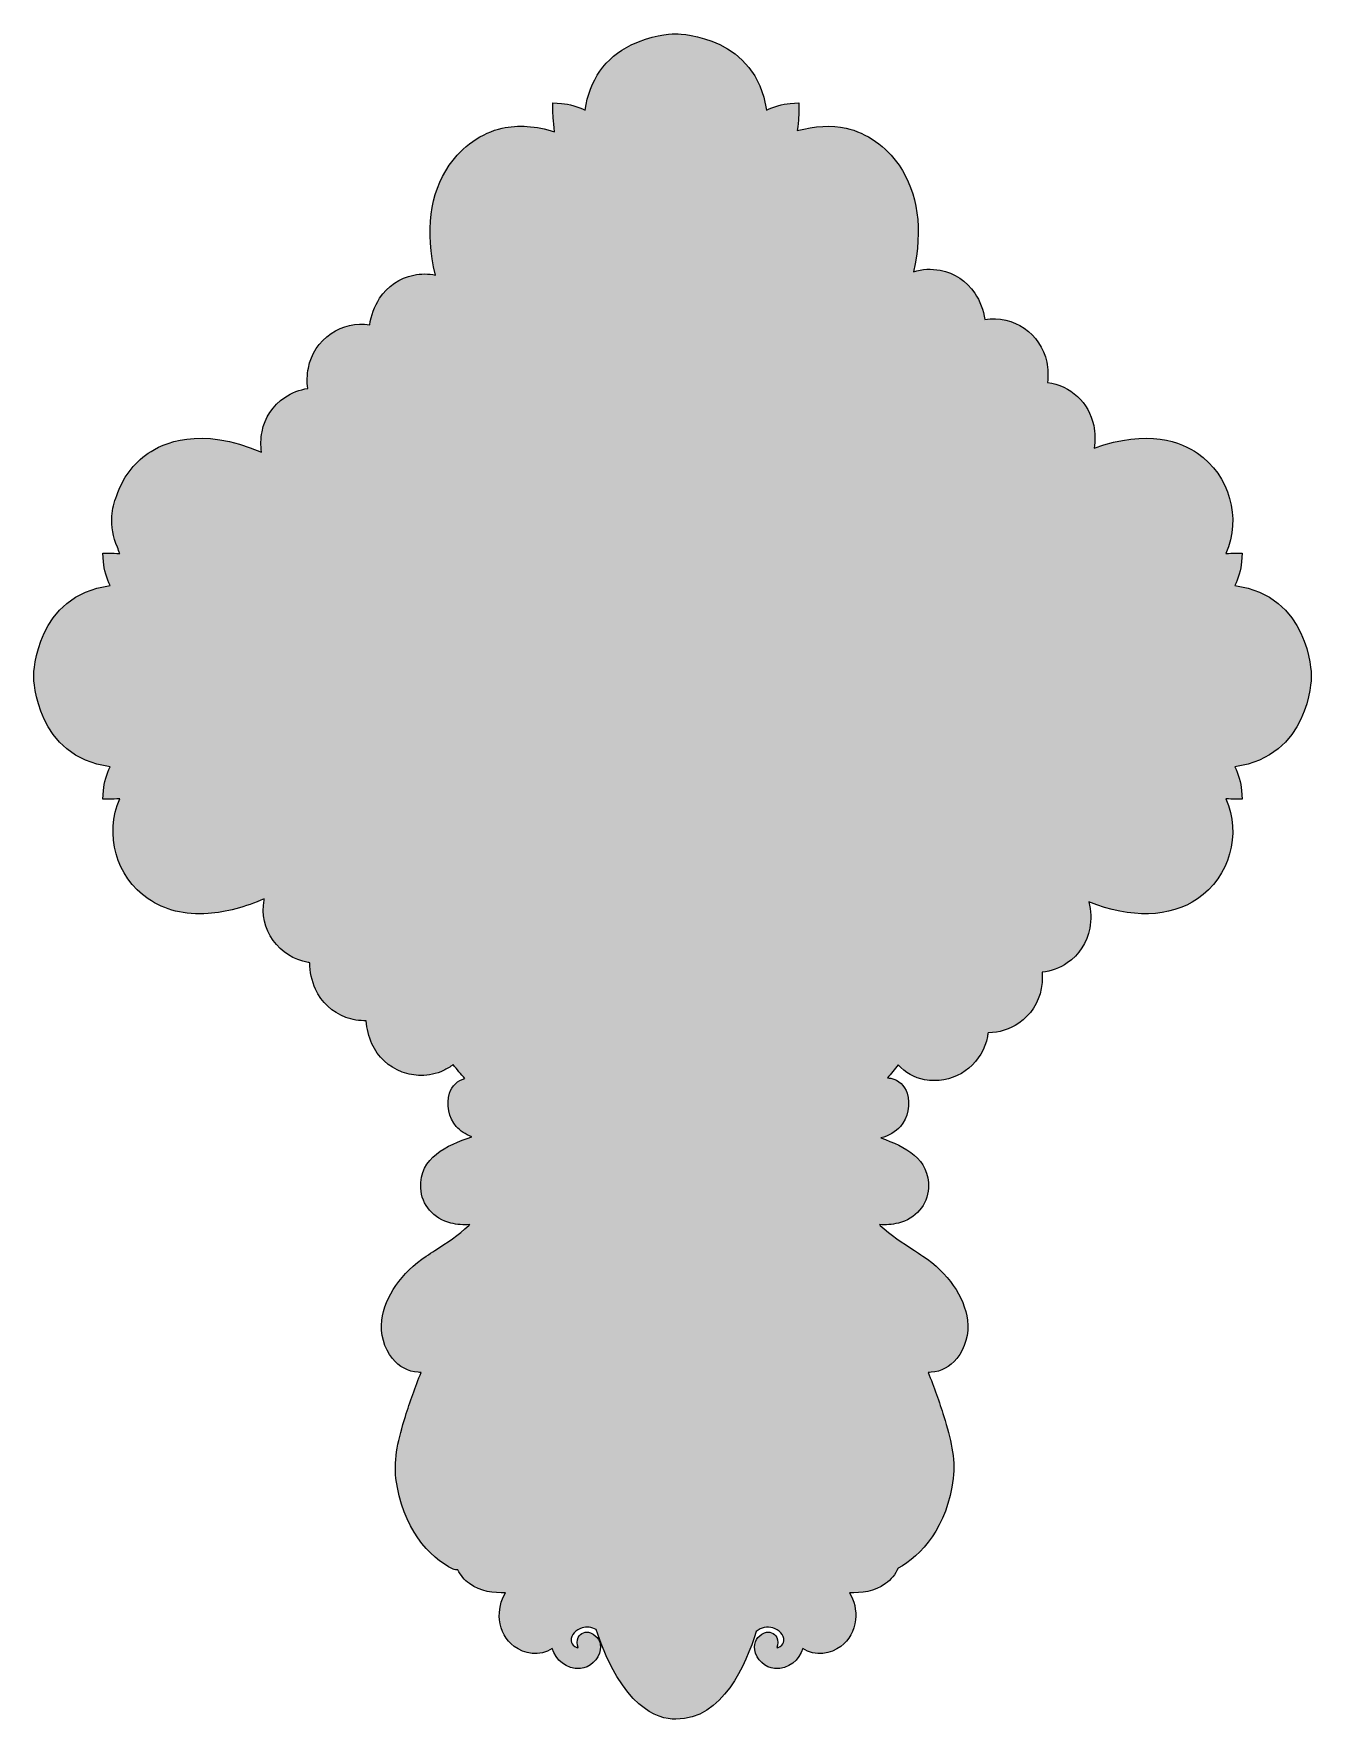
# Model space of a CAD drawing. Header units: millimetres. Extents: x 8 to 970, y -668 to -13.
# Drawn here: x 738.5 to 970.2, y -638.2 to -332.4 of the extents above; entities that cross this region are included whole.
import ezdxf

# ---------------------------------------------------------------- set-up
doc = ezdxf.new("R2010")
doc.units = ezdxf.units.MM
doc.header["$MEASUREMENT"] = 0
doc.layers.add('Layer 1', color=7, linetype='Continuous')

msp = doc.modelspace()

# ---------------------------------------------------------------- hatches: boundary and pattern name
at = {"layer": 'Layer 1'}
h = msp.add_hatch(color=4, dxfattribs=at)
h.dxf.hatch_style = 2
edge = h.paths.add_edge_path()
edge.add_spline(control_points=[(970.22, -448.99), (970.22, -448.99), (970.22, -448.94), (970.22, -448.94), (970.21, -448.34), (969.83, -434.34), (956.38, -432.53), (956.92, -431.27), (957.48, -429.66), (957.57, -428.22), (957.57, -428.22), (957.67, -426.63), (957.67, -426.63), (957.67, -426.63), (956.08, -426.66), (956.08, -426.66), (955.96, -426.66), (955.44, -426.68), (954.71, -426.73), (957.56, -420.26), (955.44, -412.56), (949.58, -408.52), (946.77, -406.59), (940.66, -403.97), (930.81, -407.63), (931.05, -406.25), (931.03, -404.85), (930.75, -403.47), (929.91, -399.34), (926.51, -396.21), (922.37, -395.69), (922.52, -394.47), (922.48, -393.22), (922.23, -391.99), (921.18, -386.8), (916.19, -383.4), (911.01, -384.27), (910.77, -382.56), (910.14, -380.92), (909.17, -379.47), (907.71, -377.3), (905.49, -375.83), (902.92, -375.33), (901.3, -375.01), (899.65, -375.11), (898.1, -375.6), (899.78, -367.82), (898.9, -361.33), (895.45, -356.29), (893.1, -352.84), (889.6, -350.39), (885.83, -349.55), (883.23, -348.97), (880.11, -349.13), (876.98, -350), (877.24, -348.17), (877.27, -346.58), (877.27, -346.56), (877.27, -346.56), (877.3, -344.97), (877.3, -344.97), (877.3, -344.97), (875.71, -345.07), (875.71, -345.07), (874.27, -345.16), (872.66, -345.72), (871.4, -346.26), (869.62, -333.05), (856.01, -332.45), (855.04, -332.42), (855.04, -332.42), (855, -332.42), (855, -332.42), (855, -332.42), (854.95, -332.42), (854.95, -332.42), (854.95, -332.42), (854.77, -332.41), (854.77, -332.41), (854.77, -332.41), (854.75, -332.43), (854.75, -332.43), (853.86, -332.47), (850.36, -332.71), (846.86, -334.44), (842.14, -336.77), (839.27, -340.85), (838.54, -346.26), (837.27, -345.72), (835.66, -345.16), (834.22, -345.07), (834.22, -345.07), (832.63, -344.97), (832.63, -344.97), (832.63, -344.97), (832.67, -346.56), (832.67, -346.56), (832.67, -346.64), (832.7, -348.32), (832.98, -350.19), (829.63, -349.15), (826.29, -348.92), (823.48, -349.55), (819.72, -350.39), (816.21, -352.84), (813.86, -356.29), (810.33, -361.46), (809.49, -368.15), (811.35, -376.2), (810.07, -375.94), (808.75, -375.94), (807.44, -376.21), (804.88, -376.74), (802.68, -378.24), (801.24, -380.42), (800.28, -381.88), (799.67, -383.53), (799.45, -385.24), (796.99, -384.85), (794.51, -385.41), (792.43, -386.82), (790.27, -388.29), (788.8, -390.51), (788.32, -393.08), (788.08, -394.32), (788.05, -395.56), (788.21, -396.78), (786.73, -396.98), (785.29, -397.53), (784.04, -398.39), (781.87, -399.86), (780.41, -402.08), (779.92, -404.65), (779.69, -405.88), (779.66, -407.11), (779.83, -408.34), (768.63, -403.46), (761.75, -406.81), (759.27, -408.52), (756.56, -410.39), (754.59, -413.05), (753.59, -416.21), (753.08, -417.41), (752.77, -418.66), (752.69, -419.93), (752.56, -421.83), (752.9, -423.73), (753.69, -425.58), (753.82, -425.98), (753.98, -426.36), (754.14, -426.74), (753.31, -426.68), (752.72, -426.66), (752.64, -426.66), (752.64, -426.66), (751.05, -426.63), (751.05, -426.63), (751.05, -426.63), (751.15, -428.22), (751.15, -428.22), (751.25, -429.66), (751.8, -431.27), (752.35, -432.53), (738.9, -434.34), (738.52, -448.34), (738.51, -448.95), (738.51, -448.95), (738.51, -449), (738.51, -449), (738.52, -449.6), (738.89, -463.6), (752.35, -465.41), (751.8, -466.67), (751.25, -468.28), (751.15, -469.72), (751.15, -469.72), (751.05, -471.31), (751.05, -471.31), (751.05, -471.31), (752.64, -471.28), (752.64, -471.28), (752.72, -471.28), (753.3, -471.26), (754.12, -471.2), (751.3, -477.67), (753.42, -485.35), (759.27, -489.38), (762.26, -491.43), (765.91, -492.33), (770.15, -492.04), (773.39, -491.82), (776.89, -490.89), (780.33, -489.34), (780.31, -489.42), (780.29, -489.51), (780.28, -489.59), (779.83, -492.17), (780.42, -494.76), (781.93, -496.9), (783.43, -499.04), (785.68, -500.47), (788.26, -500.91), (788.36, -500.93), (788.47, -500.95), (788.59, -500.96), (788.58, -502.61), (788.93, -504.26), (789.61, -505.76), (790.7, -508.14), (792.64, -509.96), (795.09, -510.87), (796.28, -511.32), (797.57, -511.53), (798.83, -511.49), (798.9, -512.94), (799.24, -514.35), (799.84, -515.68), (800.93, -518.06), (802.87, -519.87), (805.32, -520.79), (806.43, -521.21), (807.59, -521.42), (808.76, -521.42), (810.16, -521.42), (811.52, -521.12), (812.81, -520.53), (813.44, -520.24), (814.04, -519.87), (814.59, -519.43), (815.25, -520.33), (815.96, -521.18), (816.72, -521.97), (815.36, -522.31), (814.37, -523.26), (813.92, -524.65), (813.28, -526.6), (813.8, -529.13), (815.15, -530.66), (815.88, -531.49), (816.82, -532.11), (817.95, -532.52), (813.4, -534.18), (808.46, -536.16), (808.7, -541.84), (808.84, -544.89), (811.03, -547.45), (814.17, -548.2), (815.29, -548.48), (816.45, -548.56), (817.61, -548.47), (817.56, -548.52), (817.5, -548.57), (817.45, -548.62), (815.52, -550.4), (813.45, -551.74), (811.26, -553.17), (810.74, -553.5), (810.22, -553.84), (809.7, -554.19), (805.21, -557.17), (802.19, -561.53), (801.63, -565.84), (801.32, -568.27), (802.06, -570.93), (803.57, -572.78), (804.8, -574.28), (806.41, -575.14), (808.23, -575.27), (808.41, -575.28), (808.59, -575.29), (808.77, -575.28), (807.69, -577.95), (806.73, -580.63), (805.93, -583.26), (804.68, -587.35), (803.76, -590.77), (804.21, -594.51), (805.3, -603.48), (810.27, -608.89), (814.56, -610.97), (814.85, -611.11), (815.15, -611.15), (815.42, -611.1), (815.9, -612.09), (816.65, -612.98), (817.52, -613.61), (819.58, -615.09), (821.93, -615.34), (824.09, -615.27), (823.21, -616.69), (822.81, -618.45), (822.99, -620.18), (823.21, -622.17), (824.15, -623.88), (825.66, -625), (827.41, -626.31), (830.31, -626.98), (832.53, -625.38), (833.19, -627.42), (835.1, -629.19), (837.65, -629.01), (839.36, -628.9), (840.99, -627.37), (841.27, -625.6), (841.49, -624.24), (840.82, -623.1), (839.48, -622.55), (838.59, -622.18), (837.68, -622.53), (837.26, -623.4), (837.01, -623.94), (836.98, -624.62), (837.27, -625.19), (837.24, -625.21), (837.21, -625.24), (837.18, -625.27), (836.99, -625.21), (836.81, -625.13), (836.65, -625.03), (836.19, -624.73), (836, -624.44), (835.96, -623.97), (835.88, -622.88), (836.93, -621.97), (837.96, -621.66), (838.8, -621.4), (839.7, -621.5), (840.52, -621.94), (845.22, -636.1), (851.58, -638.22), (854.97, -638.22), (863.43, -638.22), (867.71, -628.3), (869.52, -622.27), (870.44, -621.57), (871.55, -621.35), (872.58, -621.66), (873.61, -621.97), (874.66, -622.88), (874.58, -623.97), (874.54, -624.44), (874.35, -624.73), (873.9, -625.02), (873.73, -625.13), (873.55, -625.21), (873.36, -625.27), (873.33, -625.24), (873.3, -625.21), (873.27, -625.19), (873.56, -624.62), (873.53, -623.94), (873.28, -623.4), (872.86, -622.53), (871.95, -622.18), (871.06, -622.55), (869.72, -623.1), (869.05, -624.24), (869.27, -625.6), (869.56, -627.37), (871.18, -628.9), (872.89, -629.01), (875.44, -629.19), (877.35, -627.42), (878.01, -625.38), (880.23, -626.98), (883.13, -626.31), (884.89, -625), (886.39, -623.88), (887.33, -622.17), (887.55, -620.18), (887.74, -618.45), (887.33, -616.69), (886.45, -615.27), (888.61, -615.34), (890.96, -615.09), (893.02, -613.61), (893.98, -612.92), (894.79, -611.9), (895.26, -610.8), (899.44, -608.64), (904.22, -603.25), (905.27, -594.51), (905.72, -590.77), (904.81, -587.35), (903.56, -583.26), (902.76, -580.63), (901.8, -577.95), (900.71, -575.28), (900.89, -575.29), (901.08, -575.28), (901.25, -575.27), (903.08, -575.14), (904.69, -574.28), (905.92, -572.78), (907.43, -570.93), (908.17, -568.27), (907.86, -565.84), (907.29, -561.53), (904.28, -557.17), (899.79, -554.19), (899.27, -553.84), (898.74, -553.5), (898.23, -553.17), (896.04, -551.74), (893.97, -550.4), (892.04, -548.62), (891.99, -548.57), (891.93, -548.52), (891.88, -548.47), (893.04, -548.56), (894.19, -548.48), (895.32, -548.2), (898.46, -547.45), (900.65, -544.89), (900.78, -541.84), (901.02, -536.42), (896.53, -534.37), (892.16, -532.75), (893.62, -532.36), (894.8, -531.66), (895.69, -530.66), (897.04, -529.13), (897.56, -526.6), (896.92, -524.65), (896.45, -523.21), (895.41, -522.25), (893.98, -521.93), (893.77, -521.89), (893.55, -521.86), (893.34, -521.84), (894.03, -521.11), (894.69, -520.33), (895.29, -519.49), (896.54, -520.89), (898.22, -521.84), (900.09, -522.19), (900.67, -522.29), (901.27, -522.35), (901.86, -522.35), (906.58, -522.35), (910.63, -518.97), (911.49, -514.33), (911.53, -514.11), (911.56, -513.89), (911.59, -513.66), (911.61, -513.66), (911.62, -513.66), (911.64, -513.66), (913.61, -513.66), (915.51, -513.07), (917.17, -511.93), (919.32, -510.44), (920.77, -508.21), (921.24, -505.64), (921.42, -504.66), (921.47, -503.67), (921.4, -502.69), (923.03, -502.53), (924.59, -501.95), (925.96, -501.01), (928.11, -499.52), (929.56, -497.29), (930.03, -494.72), (930.33, -493.12), (930.27, -491.48), (929.88, -489.92), (937.48, -492.98), (944.62, -492.79), (949.58, -489.38), (955.42, -485.35), (957.55, -477.67), (954.73, -471.21), (955.45, -471.26), (955.96, -471.28), (956.08, -471.28), (956.08, -471.28), (957.67, -471.31), (957.67, -471.31), (957.67, -471.31), (957.57, -469.72), (957.57, -469.72), (957.48, -468.28), (956.92, -466.67), (956.38, -465.41), (969.82, -463.6), (970.21, -449.6), (970.22, -448.99)], knot_values=[0, 0, 0, 0, 1, 1, 1, 2, 2, 2, 3, 3, 3, 4, 4, 4, 5, 5, 5, 6, 6, 6, 7, 7, 7, 8, 8, 8, 9, 9, 9, 10, 10, 10, 11, 11, 11, 12, 12, 12, 13, 13, 13, 14, 14, 14, 15, 15, 15, 16, 16, 16, 17, 17, 17, 18, 18, 18, 19, 19, 19, 20, 20, 20, 21, 21, 21, 22, 22, 22, 23, 23, 23, 24, 24, 24, 25, 25, 25, 26, 26, 26, 27, 27, 27, 28, 28, 28, 29, 29, 29, 30, 30, 30, 31, 31, 31, 32, 32, 32, 33, 33, 33, 34, 34, 34, 35, 35, 35, 36, 36, 36, 37, 37, 37, 38, 38, 38, 39, 39, 39, 40, 40, 40, 41, 41, 41, 42, 42, 42, 43, 43, 43, 44, 44, 44, 45, 45, 45, 46, 46, 46, 47, 47, 47, 48, 48, 48, 49, 49, 49, 50, 50, 50, 51, 51, 51, 52, 52, 52, 53, 53, 53, 54, 54, 54, 55, 55, 55, 56, 56, 56, 57, 57, 57, 58, 58, 58, 59, 59, 59, 60, 60, 60, 61, 61, 61, 62, 62, 62, 63, 63, 63, 64, 64, 64, 65, 65, 65, 66, 66, 66, 67, 67, 67, 68, 68, 68, 69, 69, 69, 70, 70, 70, 71, 71, 71, 72, 72, 72, 73, 73, 73, 74, 74, 74, 75, 75, 75, 76, 76, 76, 77, 77, 77, 78, 78, 78, 79, 79, 79, 80, 80, 80, 81, 81, 81, 82, 82, 82, 83, 83, 83, 84, 84, 84, 85, 85, 85, 86, 86, 86, 87, 87, 87, 88, 88, 88, 89, 89, 89, 90, 90, 90, 91, 91, 91, 92, 92, 92, 93, 93, 93, 94, 94, 94, 95, 95, 95, 96, 96, 96, 97, 97, 97, 98, 98, 98, 99, 99, 99, 100, 100, 100, 101, 101, 101, 102, 102, 102, 103, 103, 103, 104, 104, 104, 105, 105, 105, 106, 106, 106, 107, 107, 107, 108, 108, 108, 109, 109, 109, 110, 110, 110, 111, 111, 111, 112, 112, 112, 113, 113, 113, 114, 114, 114, 115, 115, 115, 116, 116, 116, 117, 117, 117, 118, 118, 118, 119, 119, 119, 120, 120, 120, 121, 121, 121, 122, 122, 122, 123, 123, 123, 124, 124, 124, 125, 125, 125, 126, 126, 126, 127, 127, 127, 128, 128, 128, 129, 129, 129, 130, 130, 130, 131, 131, 131, 132, 132, 132, 133, 133, 133, 134, 134, 134, 135, 135, 135, 136, 136, 136, 137, 137, 137, 138, 138, 138, 139, 139, 139, 140, 140, 140, 141, 141, 141, 142, 142, 142, 143, 143, 143, 144, 144, 144, 145, 145, 145, 146, 146, 146, 147, 147, 147, 148, 148, 148, 149, 149, 149, 150, 150, 150, 151, 151, 151, 152, 152, 152, 153, 153, 153, 154, 154, 154, 155, 155, 155, 156, 156, 156, 157, 157, 157, 158, 158, 158, 159, 159, 159, 160, 160, 160, 161, 161, 161, 162, 162, 162, 162], degree=3, periodic=1)

# ---------------------------------------------------------------- linework, layer by layer
at = {"layer": 'Layer 1', "lineweight": 0}
msp.add_open_spline([(970.22, -448.99), (970.22, -448.99), (970.22, -448.94), (970.22, -448.94), (970.21, -448.34), (969.83, -434.34), (956.38, -432.53), (956.92, -431.27), (957.48, -429.66), (957.57, -428.22), (957.57, -428.22), (957.67, -426.63), (957.67, -426.63), (957.67, -426.63), (956.08, -426.66), (956.08, -426.66), (955.96, -426.66), (955.44, -426.68), (954.71, -426.73), (957.56, -420.26), (955.44, -412.56), (949.58, -408.52), (946.77, -406.59), (940.66, -403.97), (930.81, -407.63), (931.05, -406.25), (931.03, -404.85), (930.75, -403.47), (929.91, -399.34), (926.51, -396.21), (922.37, -395.69), (922.52, -394.47), (922.48, -393.22), (922.23, -391.99), (921.18, -386.8), (916.19, -383.4), (911.01, -384.27), (910.77, -382.56), (910.14, -380.92), (909.17, -379.47), (907.71, -377.3), (905.49, -375.83), (902.92, -375.33), (901.3, -375.01), (899.65, -375.11), (898.1, -375.6), (899.78, -367.82), (898.9, -361.33), (895.45, -356.29), (893.1, -352.84), (889.6, -350.39), (885.83, -349.55), (883.23, -348.97), (880.11, -349.13), (876.98, -350), (877.24, -348.17), (877.27, -346.58), (877.27, -346.56), (877.27, -346.56), (877.3, -344.97), (877.3, -344.97), (877.3, -344.97), (875.71, -345.07), (875.71, -345.07), (874.27, -345.16), (872.66, -345.72), (871.4, -346.26), (869.62, -333.05), (856.01, -332.45), (855.04, -332.42), (855.04, -332.42), (855, -332.42), (855, -332.42), (855, -332.42), (854.95, -332.42), (854.95, -332.42), (854.95, -332.42), (854.77, -332.41), (854.77, -332.41), (854.77, -332.41), (854.75, -332.43), (854.75, -332.43), (853.86, -332.47), (850.36, -332.71), (846.86, -334.44), (842.14, -336.77), (839.27, -340.85), (838.54, -346.26), (837.27, -345.72), (835.66, -345.16), (834.22, -345.07), (834.22, -345.07), (832.63, -344.97), (832.63, -344.97), (832.63, -344.97), (832.67, -346.56), (832.67, -346.56), (832.67, -346.64), (832.7, -348.32), (832.98, -350.19), (829.63, -349.15), (826.29, -348.92), (823.48, -349.55), (819.72, -350.39), (816.21, -352.84), (813.86, -356.29), (810.33, -361.46), (809.49, -368.15), (811.35, -376.2), (810.07, -375.94), (808.75, -375.94), (807.44, -376.21), (804.88, -376.74), (802.68, -378.24), (801.24, -380.42), (800.28, -381.88), (799.67, -383.53), (799.45, -385.24), (796.99, -384.85), (794.51, -385.41), (792.43, -386.82), (790.27, -388.29), (788.8, -390.51), (788.32, -393.08), (788.08, -394.32), (788.05, -395.56), (788.21, -396.78), (786.73, -396.98), (785.29, -397.53), (784.04, -398.39), (781.87, -399.86), (780.41, -402.08), (779.92, -404.65), (779.69, -405.88), (779.66, -407.11), (779.83, -408.34), (768.63, -403.46), (761.75, -406.81), (759.27, -408.52), (756.56, -410.39), (754.59, -413.05), (753.59, -416.21), (753.08, -417.41), (752.77, -418.66), (752.69, -419.93), (752.56, -421.83), (752.9, -423.73), (753.69, -425.58), (753.82, -425.98), (753.98, -426.36), (754.14, -426.74), (753.31, -426.68), (752.72, -426.66), (752.64, -426.66), (752.64, -426.66), (751.05, -426.63), (751.05, -426.63), (751.05, -426.63), (751.15, -428.22), (751.15, -428.22), (751.25, -429.66), (751.8, -431.27), (752.35, -432.53), (738.9, -434.34), (738.52, -448.34), (738.51, -448.95), (738.51, -448.95), (738.51, -449), (738.51, -449), (738.52, -449.6), (738.89, -463.6), (752.35, -465.41), (751.8, -466.67), (751.25, -468.28), (751.15, -469.72), (751.15, -469.72), (751.05, -471.31), (751.05, -471.31), (751.05, -471.31), (752.64, -471.28), (752.64, -471.28), (752.72, -471.28), (753.3, -471.26), (754.12, -471.2), (751.3, -477.67), (753.42, -485.35), (759.27, -489.38), (762.26, -491.43), (765.91, -492.33), (770.15, -492.04), (773.39, -491.82), (776.89, -490.89), (780.33, -489.34), (780.31, -489.42), (780.29, -489.51), (780.28, -489.59), (779.83, -492.17), (780.42, -494.76), (781.93, -496.9), (783.43, -499.04), (785.68, -500.47), (788.26, -500.91), (788.36, -500.93), (788.47, -500.95), (788.59, -500.96), (788.58, -502.61), (788.93, -504.26), (789.61, -505.76), (790.7, -508.14), (792.64, -509.96), (795.09, -510.87), (796.28, -511.32), (797.57, -511.53), (798.83, -511.49), (798.9, -512.94), (799.24, -514.35), (799.84, -515.68), (800.93, -518.06), (802.87, -519.87), (805.32, -520.79), (806.43, -521.21), (807.59, -521.42), (808.76, -521.42), (810.16, -521.42), (811.52, -521.12), (812.81, -520.53), (813.44, -520.24), (814.04, -519.87), (814.59, -519.43), (815.25, -520.33), (815.96, -521.18), (816.72, -521.97), (815.36, -522.31), (814.37, -523.26), (813.92, -524.65), (813.28, -526.6), (813.8, -529.13), (815.15, -530.66), (815.88, -531.49), (816.82, -532.11), (817.95, -532.52), (813.4, -534.18), (808.46, -536.16), (808.7, -541.84), (808.84, -544.89), (811.03, -547.45), (814.17, -548.2), (815.29, -548.48), (816.45, -548.56), (817.61, -548.47), (817.56, -548.52), (817.5, -548.57), (817.45, -548.62), (815.52, -550.4), (813.45, -551.74), (811.26, -553.17), (810.74, -553.5), (810.22, -553.84), (809.7, -554.19), (805.21, -557.17), (802.19, -561.53), (801.63, -565.84), (801.32, -568.27), (802.06, -570.93), (803.57, -572.78), (804.8, -574.28), (806.41, -575.14), (808.23, -575.27), (808.41, -575.28), (808.59, -575.29), (808.77, -575.28), (807.69, -577.95), (806.73, -580.63), (805.93, -583.26), (804.68, -587.35), (803.76, -590.77), (804.21, -594.51), (805.3, -603.48), (810.27, -608.89), (814.56, -610.97), (814.85, -611.11), (815.15, -611.15), (815.42, -611.1), (815.9, -612.09), (816.65, -612.98), (817.52, -613.61), (819.58, -615.09), (821.93, -615.34), (824.09, -615.27), (823.21, -616.69), (822.81, -618.45), (822.99, -620.18), (823.21, -622.17), (824.15, -623.88), (825.66, -625), (827.41, -626.31), (830.31, -626.98), (832.53, -625.38), (833.19, -627.42), (835.1, -629.19), (837.65, -629.01), (839.36, -628.9), (840.99, -627.37), (841.27, -625.6), (841.49, -624.24), (840.82, -623.1), (839.48, -622.55), (838.59, -622.18), (837.68, -622.53), (837.26, -623.4), (837.01, -623.94), (836.98, -624.62), (837.27, -625.19), (837.24, -625.21), (837.21, -625.24), (837.18, -625.27), (836.99, -625.21), (836.81, -625.13), (836.65, -625.03), (836.19, -624.73), (836, -624.44), (835.96, -623.97), (835.88, -622.88), (836.93, -621.97), (837.96, -621.66), (838.8, -621.4), (839.7, -621.5), (840.52, -621.94), (845.22, -636.1), (851.58, -638.22), (854.97, -638.22), (863.43, -638.22), (867.71, -628.3), (869.52, -622.27), (870.44, -621.57), (871.55, -621.35), (872.58, -621.66), (873.61, -621.97), (874.66, -622.88), (874.58, -623.97), (874.54, -624.44), (874.35, -624.73), (873.9, -625.02), (873.73, -625.13), (873.55, -625.21), (873.36, -625.27), (873.33, -625.24), (873.3, -625.21), (873.27, -625.19), (873.56, -624.62), (873.53, -623.94), (873.28, -623.4), (872.86, -622.53), (871.95, -622.18), (871.06, -622.55), (869.72, -623.1), (869.05, -624.24), (869.27, -625.6), (869.56, -627.37), (871.18, -628.9), (872.89, -629.01), (875.44, -629.19), (877.35, -627.42), (878.01, -625.38), (880.23, -626.98), (883.13, -626.31), (884.89, -625), (886.39, -623.88), (887.33, -622.17), (887.55, -620.18), (887.74, -618.45), (887.33, -616.69), (886.45, -615.27), (888.61, -615.34), (890.96, -615.09), (893.02, -613.61), (893.98, -612.92), (894.79, -611.9), (895.26, -610.8), (899.44, -608.64), (904.22, -603.25), (905.27, -594.51), (905.72, -590.77), (904.81, -587.35), (903.56, -583.26), (902.76, -580.63), (901.8, -577.95), (900.71, -575.28), (900.89, -575.29), (901.08, -575.28), (901.25, -575.27), (903.08, -575.14), (904.69, -574.28), (905.92, -572.78), (907.43, -570.93), (908.17, -568.27), (907.86, -565.84), (907.29, -561.53), (904.28, -557.17), (899.79, -554.19), (899.27, -553.84), (898.74, -553.5), (898.23, -553.17), (896.04, -551.74), (893.97, -550.4), (892.04, -548.62), (891.99, -548.57), (891.93, -548.52), (891.88, -548.47), (893.04, -548.56), (894.19, -548.48), (895.32, -548.2), (898.46, -547.45), (900.65, -544.89), (900.78, -541.84), (901.02, -536.42), (896.53, -534.37), (892.16, -532.75), (893.62, -532.36), (894.8, -531.66), (895.69, -530.66), (897.04, -529.13), (897.56, -526.6), (896.92, -524.65), (896.45, -523.21), (895.41, -522.25), (893.98, -521.93), (893.77, -521.89), (893.55, -521.86), (893.34, -521.84), (894.03, -521.11), (894.69, -520.33), (895.29, -519.49), (896.54, -520.89), (898.22, -521.84), (900.09, -522.19), (900.67, -522.29), (901.27, -522.35), (901.86, -522.35), (906.58, -522.35), (910.63, -518.97), (911.49, -514.33), (911.53, -514.11), (911.56, -513.89), (911.59, -513.66), (911.61, -513.66), (911.62, -513.66), (911.64, -513.66), (913.61, -513.66), (915.51, -513.07), (917.17, -511.93), (919.32, -510.44), (920.77, -508.21), (921.24, -505.64), (921.42, -504.66), (921.47, -503.67), (921.4, -502.69), (923.03, -502.53), (924.59, -501.95), (925.96, -501.01), (928.11, -499.52), (929.56, -497.29), (930.03, -494.72), (930.33, -493.12), (930.27, -491.48), (929.88, -489.92), (937.48, -492.98), (944.62, -492.79), (949.58, -489.38), (955.42, -485.35), (957.55, -477.67), (954.73, -471.21), (955.45, -471.26), (955.96, -471.28), (956.08, -471.28), (956.08, -471.28), (957.67, -471.31), (957.67, -471.31), (957.67, -471.31), (957.57, -469.72), (957.57, -469.72), (957.48, -468.28), (956.92, -466.67), (956.38, -465.41), (969.82, -463.6), (970.21, -449.6), (970.22, -448.99)], degree=3, knots=[0, 0, 0, 0, 1, 1, 1, 2, 2, 2, 3, 3, 3, 4, 4, 4, 5, 5, 5, 6, 6, 6, 7, 7, 7, 8, 8, 8, 9, 9, 9, 10, 10, 10, 11, 11, 11, 12, 12, 12, 13, 13, 13, 14, 14, 14, 15, 15, 15, 16, 16, 16, 17, 17, 17, 18, 18, 18, 19, 19, 19, 20, 20, 20, 21, 21, 21, 22, 22, 22, 23, 23, 23, 24, 24, 24, 25, 25, 25, 26, 26, 26, 27, 27, 27, 28, 28, 28, 29, 29, 29, 30, 30, 30, 31, 31, 31, 32, 32, 32, 33, 33, 33, 34, 34, 34, 35, 35, 35, 36, 36, 36, 37, 37, 37, 38, 38, 38, 39, 39, 39, 40, 40, 40, 41, 41, 41, 42, 42, 42, 43, 43, 43, 44, 44, 44, 45, 45, 45, 46, 46, 46, 47, 47, 47, 48, 48, 48, 49, 49, 49, 50, 50, 50, 51, 51, 51, 52, 52, 52, 53, 53, 53, 54, 54, 54, 55, 55, 55, 56, 56, 56, 57, 57, 57, 58, 58, 58, 59, 59, 59, 60, 60, 60, 61, 61, 61, 62, 62, 62, 63, 63, 63, 64, 64, 64, 65, 65, 65, 66, 66, 66, 67, 67, 67, 68, 68, 68, 69, 69, 69, 70, 70, 70, 71, 71, 71, 72, 72, 72, 73, 73, 73, 74, 74, 74, 75, 75, 75, 76, 76, 76, 77, 77, 77, 78, 78, 78, 79, 79, 79, 80, 80, 80, 81, 81, 81, 82, 82, 82, 83, 83, 83, 84, 84, 84, 85, 85, 85, 86, 86, 86, 87, 87, 87, 88, 88, 88, 89, 89, 89, 90, 90, 90, 91, 91, 91, 92, 92, 92, 93, 93, 93, 94, 94, 94, 95, 95, 95, 96, 96, 96, 97, 97, 97, 98, 98, 98, 99, 99, 99, 100, 100, 100, 101, 101, 101, 102, 102, 102, 103, 103, 103, 104, 104, 104, 105, 105, 105, 106, 106, 106, 107, 107, 107, 108, 108, 108, 109, 109, 109, 110, 110, 110, 111, 111, 111, 112, 112, 112, 113, 113, 113, 114, 114, 114, 115, 115, 115, 116, 116, 116, 117, 117, 117, 118, 118, 118, 119, 119, 119, 120, 120, 120, 121, 121, 121, 122, 122, 122, 123, 123, 123, 124, 124, 124, 125, 125, 125, 126, 126, 126, 127, 127, 127, 128, 128, 128, 129, 129, 129, 130, 130, 130, 131, 131, 131, 132, 132, 132, 133, 133, 133, 134, 134, 134, 135, 135, 135, 136, 136, 136, 137, 137, 137, 138, 138, 138, 139, 139, 139, 140, 140, 140, 141, 141, 141, 142, 142, 142, 143, 143, 143, 144, 144, 144, 145, 145, 145, 146, 146, 146, 147, 147, 147, 148, 148, 148, 149, 149, 149, 150, 150, 150, 151, 151, 151, 152, 152, 152, 153, 153, 153, 154, 154, 154, 155, 155, 155, 156, 156, 156, 157, 157, 157, 158, 158, 158, 159, 159, 159, 160, 160, 160, 161, 161, 161, 162, 162, 162, 162], dxfattribs=at)

doc.saveas('drawing.dxf')
